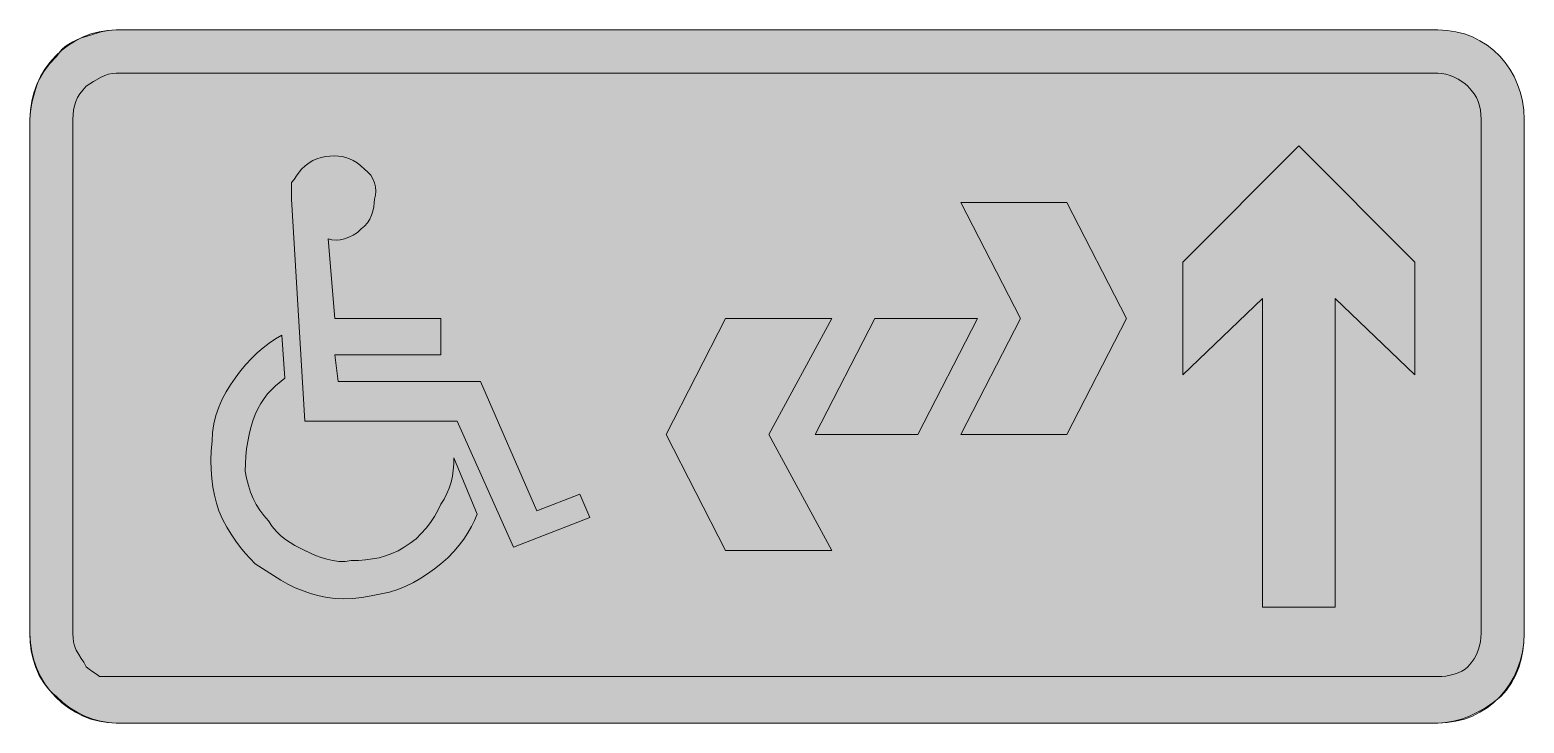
# Model space of a CAD drawing. Header units: metres. Extents: x 12 to 553, y 10 to 260.
import ezdxf

# ---------------------------------------------------------------- set-up
doc = ezdxf.new("R2010")
doc.units = ezdxf.units.M
for name, color, linetype, true_color in [('FILL_BLACK_000000', 7, 'Continuous', 0x000000), ('FILL_SILVER_C3C3C3', 7, 'Continuous', 0xc3c3c3), ('FILL_WHITE_FFFFFF', 7, 'Continuous', 0xffffff), ('STROKE_BLACK_000000', 7, 'Continuous', 0x000000)]:
    doc.layers.add(name, color=color, linetype=linetype, true_color=true_color)

msp = doc.modelspace()

# ---------------------------------------------------------------- hatches: boundary and pattern name
at = {"layer": 'FILL_BLACK_000000', "true_color": 0x000000}
h = msp.add_hatch(color=7, dxfattribs=at)
h.dxf.hatch_style = 1
h.paths.add_polyline_path([(522.15, 244.8), (523.55, 244.69), (525.02, 244.39), (526.52, 243.91), (528, 243.3), (529.43, 242.57), (530.76, 241.76), (531.94, 240.9), (532.95, 240), (534.19, 238.65), (535.22, 237.28), (536.05, 235.89), (536.7, 234.45), (537.18, 232.96), (537.51, 231.39), (537.69, 229.75), (537.75, 228), (537.75, 42), (537.69, 40.6), (537.51, 39.11), (537.18, 37.57), (536.7, 36), (536.05, 34.43), (535.22, 32.89), (534.19, 31.4), (532.95, 30), (531.94, 29.16), (530.76, 28.42), (529.43, 27.81), (528, 27.3), (526.52, 26.91), (525.02, 26.62), (523.55, 26.46), (522.15, 26.4), (43.35, 26.4), (37.35, 26.4), (36.26, 27.3), (34.95, 28.2), (33.64, 29.1), (32.55, 30), (31.65, 31.61), (30.75, 33), (29.85, 34.39), (28.95, 36), (28.26, 37.61), (27.9, 39), (27.77, 40.39), (27.75, 42), (27.75, 228), (27.81, 229.75), (27.99, 231.39), (28.32, 232.96), (28.8, 234.45), (29.45, 235.89), (30.28, 237.28), (31.31, 238.65), (32.55, 240), (35.25, 241.76), (37.95, 243.3), (39.3, 243.91), (40.65, 244.39), (42, 244.69), (43.35, 244.8), (522.15, 244.8)])
at = {"layer": 'FILL_SILVER_C3C3C3', "true_color": 0xc3c3c3}
h = msp.add_hatch(color=7, dxfattribs=at)
h.dxf.hatch_style = 1
h.paths.add_polyline_path([(409.35, 156), (387.75, 114), (349.35, 114), (370.95, 156), (349.35, 198), (387.75, 198), (409.35, 156)])
h = msp.add_hatch(color=7, dxfattribs=at)
h.dxf.hatch_style = 1
h.paths.add_polyline_path([(279.75, 114), (302.55, 72), (264.15, 72), (242.55, 114), (264.15, 156), (302.55, 156), (279.75, 114)])
h = msp.add_hatch(color=7, dxfattribs=at)
h.dxf.hatch_style = 1
h.paths.add_polyline_path([(333.75, 114), (296.55, 114), (318.15, 156), (355.35, 156), (333.75, 114)])
at = {"layer": 'FILL_WHITE_FFFFFF', "true_color": 0xffffff}
h = msp.add_hatch(color=7, dxfattribs=at)
h.dxf.hatch_style = 1
h.paths.add_polyline_path([(553.35, 42), (553.24, 38.85), (552.88, 35.74), (552.27, 32.68), (551.4, 29.7), (550.24, 26.84), (548.79, 24.11), (547.03, 21.56), (544.95, 19.2), (542.2, 17.06), (539.36, 15.17), (536.47, 13.53), (533.55, 12.15), (530.63, 11.06), (527.74, 10.26), (524.9, 9.77), (522.15, 9.6), (43.35, 9.6), (40.6, 9.77), (37.78, 10.26), (34.93, 11.06), (32.1, 12.15), (29.32, 13.53), (26.64, 15.17), (24.11, 17.06), (21.75, 19.2), (20.46, 20.35), (19.27, 21.56), (18.19, 22.81), (17.21, 24.11), (16.33, 25.45), (15.55, 26.84), (14.25, 29.7), (13.29, 32.68), (12.64, 35.74), (12.27, 38.85), (12.15, 42), (12.15, 228), (12.36, 230.89), (12.9, 234), (13.67, 237.11), (14.55, 240), (15.06, 241.35), (15.67, 242.7), (17.25, 245.4), (19.27, 248.1), (21.75, 250.8), (22.71, 252.09), (23.77, 253.27), (24.96, 254.34), (26.25, 255.3), (27.66, 256.14), (29.17, 256.87), (30.81, 257.49), (32.55, 258), (35.25, 258.88), (37.95, 259.65), (40.65, 260.19), (43.35, 260.4), (522.15, 260.4), (525.47, 260.23), (528.66, 259.75), (531.71, 258.95), (534.62, 257.87), (537.36, 256.51), (539.93, 254.89), (542.32, 253.04), (544.5, 250.95), (546.47, 248.65), (548.22, 246.16), (549.74, 243.49), (551.01, 240.66), (552.01, 237.67), (552.75, 234.56), (553.2, 231.33), (553.35, 228), (553.35, 42)])
h = msp.add_hatch(color=7, dxfattribs=at)
h.dxf.hatch_style = 1
h.paths.add_polyline_path([(484.95, 51.6), (458.55, 51.6), (458.55, 163.2), (429.75, 135.6), (429.75, 176.4), (471.75, 218.4), (513.75, 176.4), (513.75, 135.6), (484.95, 163.2), (484.95, 51.6)])
h = msp.add_hatch(color=7, dxfattribs=at)
h.dxf.hatch_style = 1
h.paths.add_polyline_path([(122.55, 156), (160.95, 156), (160.95, 142.8), (122.55, 142.8), (123.75, 133.2), (175.35, 133.2), (195.75, 86.4), (211.35, 92.4), (214.95, 84), (187.35, 73.2), (166.95, 118.8), (111.75, 118.8), (106.95, 199.2), (106.95, 205.2), (107.85, 206.29), (108.75, 207.6), (109.65, 208.91), (110.55, 210), (111.9, 211.24), (113.27, 212.27), (114.66, 213.1), (116.1, 213.75), (117.59, 214.23), (119.16, 214.56), (120.8, 214.74), (122.55, 214.8), (123.9, 214.74), (125.25, 214.56), (126.6, 214.23), (127.95, 213.75), (129.3, 213.1), (130.65, 212.27), (132, 211.24), (133.35, 210), (134.59, 208.99), (135.6, 207.81), (136.39, 206.48), (136.95, 205.05), (137.29, 203.57), (137.4, 202.07), (137.29, 200.6), (136.95, 199.2), (136.89, 197.8), (136.71, 196.33), (136.38, 194.83), (135.9, 193.35), (135.25, 191.92), (134.42, 190.59), (133.39, 189.41), (132.15, 188.4), (130.75, 187.16), (129.26, 186.15), (127.72, 185.36), (126.15, 184.8), (124.58, 184.46), (123.04, 184.35), (121.55, 184.46), (120.15, 184.8), (122.55, 156)])
h = msp.add_hatch(color=7, dxfattribs=at)
h.dxf.hatch_style = 1
h.paths.add_polyline_path([(173.19, 82.95), (172.09, 80.7), (170.82, 78.45), (169.35, 76.2), (167.66, 73.95), (165.71, 71.7), (163.49, 69.45), (160.95, 67.2), (158.64, 65.41), (156.22, 63.66), (153.69, 61.99), (151.05, 60.45), (148.29, 59.08), (145.42, 57.92), (142.44, 57.01), (139.35, 56.4), (135.81, 55.61), (132.37, 55.05), (129.06, 54.71), (125.85, 54.6), (122.76, 54.71), (119.77, 55.05), (116.91, 55.61), (114.15, 56.4), (111.11, 57.41), (108.26, 58.59), (105.59, 59.92), (103.05, 61.35), (93.75, 67.2), (90.17, 71.04), (88.41, 73.17), (86.7, 75.45), (85.04, 77.9), (83.46, 80.53), (81.95, 83.36), (80.55, 86.4), (79.71, 89.16), (78.99, 92.02), (78.42, 95.01), (78, 98.1), (77.75, 101.31), (77.68, 104.62), (77.81, 108.06), (78.15, 111.6), (78.31, 114.75), (78.79, 117.86), (79.54, 120.92), (80.55, 123.9), (81.78, 126.76), (83.21, 129.49), (84.81, 132.04), (86.55, 134.4), (88.4, 136.99), (90.36, 139.37), (92.39, 141.55), (94.5, 143.55), (96.66, 145.38), (98.87, 147.06), (101.1, 148.59), (103.35, 150), (104.55, 134.4), (101.17, 131.66), (99.66, 130.22), (98.25, 128.7), (96.96, 127.06), (95.77, 125.29), (94.71, 123.34), (93.75, 121.2), (92.91, 118.9), (92.17, 116.49), (91.56, 114.01), (91.05, 111.45), (90.66, 108.84), (90.37, 106.18), (90.21, 103.5), (90.15, 100.8), (90.66, 98.16), (91.29, 95.62), (92.07, 93.21), (93, 90.9), (94.1, 88.71), (95.38, 86.62), (96.86, 84.66), (98.55, 82.8), (99.95, 80.71), (101.46, 78.92), (103.04, 77.38), (104.7, 76.05), (106.41, 74.89), (108.17, 73.86), (111.75, 72), (115.56, 70.26), (117.59, 69.49), (119.7, 68.85), (121.86, 68.38), (124.07, 68.12), (126.3, 68.11), (128.55, 68.4), (131.2, 68.46), (133.74, 68.64), (136.21, 68.97), (138.6, 69.45), (140.94, 70.1), (143.23, 70.93), (145.5, 71.96), (147.75, 73.2), (149.94, 74.66), (152.01, 76.31), (153.93, 78.14), (155.7, 80.1), (157.3, 82.18), (158.72, 84.34), (159.94, 86.55), (160.95, 88.8), (162.19, 90.65), (163.22, 92.61), (164.05, 94.64), (164.7, 96.75), (165.18, 98.91), (165.51, 101.12), (165.69, 103.35), (165.75, 105.6), (174.15, 85.2), (173.19, 82.95)])

# ---------------------------------------------------------------- linework, layer by layer
at = {"layer": 'FILL_BLACK_000000', "lineweight": 0, "true_color": 0x000000}
msp.add_lwpolyline([(522.15, 244.8), (523.55, 244.69), (525.02, 244.39), (526.52, 243.91), (528, 243.3), (529.43, 242.57), (530.76, 241.76), (531.94, 240.9), (532.95, 240), (534.19, 238.65), (535.22, 237.28), (536.05, 235.89), (536.7, 234.45), (537.18, 232.96), (537.51, 231.39), (537.69, 229.75), (537.75, 228), (537.75, 42), (537.69, 40.6), (537.51, 39.11), (537.18, 37.57), (536.7, 36), (536.05, 34.43), (535.22, 32.89), (534.19, 31.4), (532.95, 30), (531.94, 29.16), (530.76, 28.42), (529.43, 27.81), (528, 27.3), (526.52, 26.91), (525.02, 26.62), (523.55, 26.46), (522.15, 26.4), (43.35, 26.4), (37.35, 26.4), (36.26, 27.3), (34.95, 28.2), (33.64, 29.1), (32.55, 30), (31.65, 31.61), (30.75, 33), (29.85, 34.39), (28.95, 36), (28.26, 37.61), (27.9, 39), (27.77, 40.39), (27.75, 42), (27.75, 228), (27.81, 229.75), (27.99, 231.39), (28.32, 232.96), (28.8, 234.45), (29.45, 235.89), (30.28, 237.28), (31.31, 238.65), (32.55, 240), (35.25, 241.76), (37.95, 243.3), (39.3, 243.91), (40.65, 244.39), (42, 244.69), (43.35, 244.8)], close=True, dxfattribs=at)
at = {"layer": 'FILL_SILVER_C3C3C3', "lineweight": 0, "true_color": 0xc3c3c3}
for points in [[(409.35, 156), (387.75, 114), (349.35, 114), (370.95, 156), (349.35, 198), (387.75, 198)], [(279.75, 114), (302.55, 72), (264.15, 72), (242.55, 114), (264.15, 156), (302.55, 156)], [(333.75, 114), (296.55, 114), (318.15, 156), (355.35, 156)]]:
    msp.add_lwpolyline(points, close=True, dxfattribs=at)
at = {"layer": 'FILL_WHITE_FFFFFF', "lineweight": 0, "true_color": 0xffffff}
for points in [[(553.35, 42), (553.24, 38.85), (552.88, 35.74), (552.27, 32.68), (551.4, 29.7), (550.24, 26.84), (548.79, 24.11), (547.03, 21.56), (544.95, 19.2), (542.2, 17.06), (539.36, 15.17), (536.47, 13.53), (533.55, 12.15), (530.63, 11.06), (527.74, 10.26), (524.9, 9.77), (522.15, 9.6), (43.35, 9.6), (40.6, 9.77), (37.78, 10.26), (34.93, 11.06), (32.1, 12.15), (29.32, 13.53), (26.64, 15.17), (24.11, 17.06), (21.75, 19.2), (20.46, 20.35), (19.27, 21.56), (18.19, 22.81), (17.21, 24.11), (16.33, 25.45), (15.55, 26.84), (14.25, 29.7), (13.29, 32.68), (12.64, 35.74), (12.27, 38.85), (12.15, 42), (12.15, 228), (12.36, 230.89), (12.9, 234), (13.67, 237.11), (14.55, 240), (15.06, 241.35), (15.67, 242.7), (17.25, 245.4), (19.27, 248.1), (21.75, 250.8), (22.71, 252.09), (23.77, 253.27), (24.96, 254.34), (26.25, 255.3), (27.66, 256.14), (29.17, 256.87), (30.81, 257.49), (32.55, 258), (35.25, 258.88), (37.95, 259.65), (40.65, 260.19), (43.35, 260.4), (522.15, 260.4), (525.47, 260.23), (528.66, 259.75), (531.71, 258.95), (534.62, 257.87), (537.36, 256.51), (539.93, 254.89), (542.32, 253.04), (544.5, 250.95), (546.47, 248.65), (548.22, 246.16), (549.74, 243.49), (551.01, 240.66), (552.01, 237.67), (552.75, 234.56), (553.2, 231.33), (553.35, 228)], [(484.95, 51.6), (458.55, 51.6), (458.55, 163.2), (429.75, 135.6), (429.75, 176.4), (471.75, 218.4), (513.75, 176.4), (513.75, 135.6), (484.95, 163.2)], [(122.55, 156), (160.95, 156), (160.95, 142.8), (122.55, 142.8), (123.75, 133.2), (175.35, 133.2), (195.75, 86.4), (211.35, 92.4), (214.95, 84), (187.35, 73.2), (166.95, 118.8), (111.75, 118.8), (106.95, 199.2), (106.95, 205.2), (107.85, 206.29), (108.75, 207.6), (109.65, 208.91), (110.55, 210), (111.9, 211.24), (113.27, 212.27), (114.66, 213.1), (116.1, 213.75), (117.59, 214.23), (119.16, 214.56), (120.8, 214.74), (122.55, 214.8), (123.9, 214.74), (125.25, 214.56), (126.6, 214.23), (127.95, 213.75), (129.3, 213.1), (130.65, 212.27), (132, 211.24), (133.35, 210), (134.59, 208.99), (135.6, 207.81), (136.39, 206.48), (136.95, 205.05), (137.29, 203.57), (137.4, 202.07), (137.29, 200.6), (136.95, 199.2), (136.89, 197.8), (136.71, 196.33), (136.38, 194.83), (135.9, 193.35), (135.25, 191.92), (134.42, 190.59), (133.39, 189.41), (132.15, 188.4), (130.75, 187.16), (129.26, 186.15), (127.72, 185.36), (126.15, 184.8), (124.58, 184.46), (123.04, 184.35), (121.55, 184.46), (120.15, 184.8)], [(173.19, 82.95), (172.09, 80.7), (170.82, 78.45), (169.35, 76.2), (167.66, 73.95), (165.71, 71.7), (163.49, 69.45), (160.95, 67.2), (158.64, 65.41), (156.22, 63.66), (153.69, 61.99), (151.05, 60.45), (148.29, 59.08), (145.42, 57.92), (142.44, 57.01), (139.35, 56.4), (135.81, 55.61), (132.37, 55.05), (129.06, 54.71), (125.85, 54.6), (122.76, 54.71), (119.77, 55.05), (116.91, 55.61), (114.15, 56.4), (111.11, 57.41), (108.26, 58.59), (105.59, 59.92), (103.05, 61.35), (93.75, 67.2), (90.17, 71.04), (88.41, 73.17), (86.7, 75.45), (85.04, 77.9), (83.46, 80.53), (81.95, 83.36), (80.55, 86.4), (79.71, 89.16), (78.99, 92.02), (78.42, 95.01), (78, 98.1), (77.75, 101.31), (77.68, 104.62), (77.81, 108.06), (78.15, 111.6), (78.31, 114.75), (78.79, 117.86), (79.54, 120.92), (80.55, 123.9), (81.78, 126.76), (83.21, 129.49), (84.81, 132.04), (86.55, 134.4), (88.4, 136.99), (90.36, 139.37), (92.39, 141.55), (94.5, 143.55), (96.66, 145.38), (98.87, 147.06), (101.1, 148.59), (103.35, 150), (104.55, 134.4), (101.17, 131.66), (99.66, 130.22), (98.25, 128.7), (96.96, 127.06), (95.77, 125.29), (94.71, 123.34), (93.75, 121.2), (92.91, 118.9), (92.17, 116.49), (91.56, 114.01), (91.05, 111.45), (90.66, 108.84), (90.37, 106.18), (90.21, 103.5), (90.15, 100.8), (90.66, 98.16), (91.29, 95.62), (92.07, 93.21), (93, 90.9), (94.1, 88.71), (95.38, 86.62), (96.86, 84.66), (98.55, 82.8), (99.95, 80.71), (101.46, 78.92), (103.04, 77.38), (104.7, 76.05), (106.41, 74.89), (108.17, 73.86), (111.75, 72), (115.56, 70.26), (117.59, 69.49), (119.7, 68.85), (121.86, 68.38), (124.07, 68.12), (126.3, 68.11), (128.55, 68.4), (131.2, 68.46), (133.74, 68.64), (136.21, 68.97), (138.6, 69.45), (140.94, 70.1), (143.23, 70.93), (145.5, 71.96), (147.75, 73.2), (149.94, 74.66), (152.01, 76.31), (153.93, 78.14), (155.7, 80.1), (157.3, 82.18), (158.72, 84.34), (159.94, 86.55), (160.95, 88.8), (162.19, 90.65), (163.22, 92.61), (164.05, 94.64), (164.7, 96.75), (165.18, 98.91), (165.51, 101.12), (165.69, 103.35), (165.75, 105.6), (174.15, 85.2)]]:
    msp.add_lwpolyline(points, close=True, dxfattribs=at)
at = {"layer": 'STROKE_BLACK_000000', "lineweight": 0, "true_color": 0x000000}
msp.add_lwpolyline([(553.35, 228), (553.35, 42), (553.2, 38.67), (552.75, 35.44), (552.01, 32.33), (551.01, 29.34), (549.74, 26.51), (548.22, 23.84), (546.47, 21.35), (544.5, 19.05), (542.32, 16.96), (539.93, 15.11), (537.36, 13.49), (534.62, 12.13), (531.71, 11.05), (528.66, 10.25), (525.47, 9.77), (522.15, 9.6), (43.35, 9.6), (40.23, 9.77), (37.19, 10.25), (34.23, 11.05), (31.39, 12.13), (28.67, 13.49), (26.1, 15.11), (23.68, 16.96), (21.45, 19.05), (19.41, 21.35), (17.59, 23.84), (16, 26.51), (14.66, 29.34), (13.59, 32.33), (12.8, 35.44), (12.32, 38.67), (12.15, 42), (12.15, 228), (12.32, 231.33), (12.8, 234.56), (13.59, 237.67), (14.66, 240.66), (16, 243.49), (17.59, 246.16), (19.41, 248.65), (21.45, 250.95), (23.68, 253.04), (26.1, 254.89), (28.67, 256.51), (31.39, 257.87), (34.23, 258.95), (37.19, 259.75), (40.23, 260.23), (43.35, 260.4), (522.15, 260.4), (525.47, 260.23), (528.66, 259.75), (531.71, 258.95), (534.62, 257.87), (537.36, 256.51), (539.93, 254.89), (542.32, 253.04), (544.5, 250.95), (546.47, 248.65), (548.22, 246.16), (549.74, 243.49), (551.01, 240.66), (552.01, 237.67), (552.75, 234.56), (553.2, 231.33), (553.35, 228)], dxfattribs=at)

doc.saveas('drawing.dxf')
